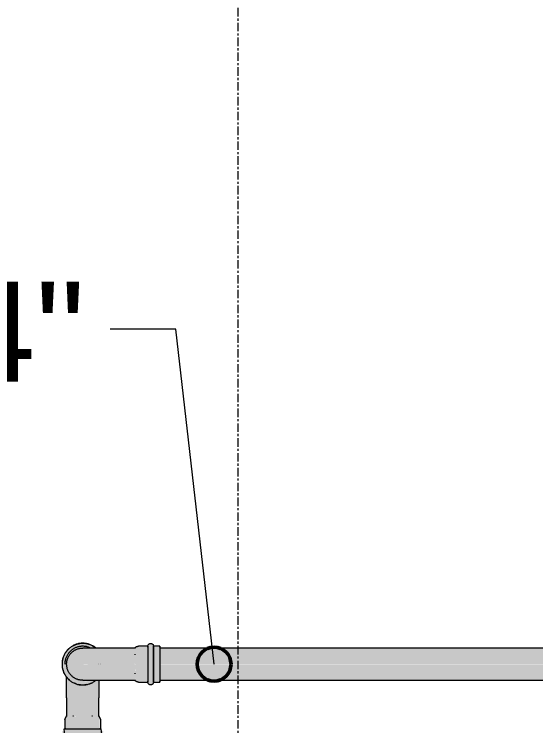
# Model space of a CAD drawing. Header units: inches. Extents: x -3679 to 241, y -496 to 1784.
# Drawn here: x -3025.2 to -2994.42, y 1119.53 to 1161.5 of the extents above; entities that cross this region are included whole.
import ezdxf

# ---------------------------------------------------------------- set-up
doc = ezdxf.new("R2010")
doc.units = ezdxf.units.IN
doc.header["$MEASUREMENT"] = 0
doc.linetypes.add('Grid Line', pattern=[0.875, 0.5, -0.125, 0.125, -0.125])
for name, color, linetype, lineweight in [('G-ANNO-DIMS', 251, 'Continuous', 9), ('P-PIPE', 1, 'Continuous', 9), ('S-GRID', 8, 'Continuous', 9)]:
    doc.layers.add(name, color=color, linetype=linetype, lineweight=lineweight)
doc.styles.add('Arial_1', font='arial.ttf', dxfattribs={"height": 5.901198})

# ---------------------------------------------------------------- blocks, each defined once
blk = doc.blocks.new('Victaulic-VicPress316-Elbow 90-45deg Style P568_P571 - Standard-V26-LOWER PARKING')
at = {"layer": 'P-PIPE'}
h = blk.add_hatch(color=256, dxfattribs=at)
h.paths.add_polyline_path([(-3022.288, 1122.75), (-3022.298, 1123.162), (-3022.378, 1123.162), (-3022.319, 1122.827), (-3022.298, 1122.775)], flags=0)
h.paths.add_polyline_path([(-3022.26, 1123.67), (-3022.045, 1124.003), (-3022.204, 1123.809)], flags=0)
h.paths.add_polyline_path([(-3021.732, 1124.232), (-3021.434, 1124.34), (-3021.157, 1124.399), (-3021.396, 1124.375), (-3021.651, 1124.288), (-3021.732, 1124.232)], flags=0)
for points in [[(-3020.581, 1124.232), (-3020.724, 1124.316), (-3020.917, 1124.375), (-3021.157, 1124.385), (-3020.789, 1124.316), (-3020.582, 1124.232)], [(-3021.157, 1121.173), (-3020.207, 1121.177), (-3020.211, 1122.216), (-3020.399, 1122.216), (-3020.565, 1122.098), (-3020.869, 1121.985), (-3021.157, 1121.938), (-3021.157, 1121.173)], [(-3021.408, 1120.083), (-3021.361, 1120.089), (-3021.157, 1120.117), (-3021.157, 1121.173), (-3022.107, 1121.176), (-3022.106, 1120.097), (-3022.049, 1120.12), (-3021.972, 1120.09), (-3021.886, 1120.095), (-3021.811, 1120.099), (-3021.693, 1120.118), (-3021.557, 1120.1), (-3021.408, 1120.083)], [(-3020.334, 1120.089), (-3020.314, 1120.096), (-3020.251, 1120.119), (-3020.207, 1120.097), (-3020.221, 1121.176), (-3021.157, 1121.173), (-3021.157, 1120.117), (-3020.836, 1120.09), (-3020.534, 1120.108), (-3020.426, 1120.097), (-3020.341, 1120.09)], [(-3021.157, 1119.899), (-3021.16, 1120.116), (-3021.436, 1120.086), (-3021.767, 1120.109), (-3021.888, 1120.095), (-3022.004, 1120.094), (-3022.063, 1120.118), (-3022.164, 1120.058), (-3022.187, 1120.022), (-3022.164, 1119.902), (-3021.336, 1119.899)], [(-3021.157, 1119.899), (-3020.15, 1119.902), (-3020.15, 1119.903), (-3020.127, 1120.021), (-3020.176, 1120.081), (-3020.267, 1120.119), (-3020.341, 1120.09), (-3020.619, 1120.118), (-3020.694, 1120.1), (-3020.946, 1120.1), (-3021.157, 1120.117), (-3021.157, 1120.021)], [(-3021.157, 1119.342), (-3021.157, 1119.899), (-3022.164, 1119.901), (-3022.164, 1119.345), (-3021.434, 1119.343)], [(-3021.157, 1119.342), (-3020.15, 1119.345), (-3020.15, 1119.902), (-3021.157, 1119.899), (-3021.157, 1119.343)], [(-3021.157, 1119.013), (-3021.157, 1119.342), (-3022.167, 1119.344), (-3022.38, 1119.182), (-3022.314, 1119.067), (-3022.164, 1119.016), (-3021.362, 1119.014)], [(-3021.157, 1119.013), (-3020.15, 1119.016), (-3019.991, 1119.069), (-3019.933, 1119.182), (-3020.046, 1119.275), (-3020.15, 1119.345), (-3021.157, 1119.342), (-3021.157, 1119.095)], [(-3021.157, 1118.638), (-3021.157, 1119.013), (-3022.164, 1119.014), (-3022.164, 1118.641), (-3021.225, 1118.638)], [(-3021.157, 1118.638), (-3020.15, 1118.641), (-3020.15, 1119.016), (-3021.157, 1119.013), (-3021.157, 1118.692)]]:
    blk.add_hatch(color=256, dxfattribs=at).paths.add_polyline_path(points, flags=0)
h = blk.add_hatch(color=256, dxfattribs=at)
h.paths.add_polyline_path([(-3021.322, 1121.173), (-3021.322, 1121.173), (-3021.322, 1121.387)], flags=0)
h.paths.add_polyline_path([(-3021.157, 1121.173), (-3021.157, 1121.173), (-3021.32, 1121.173)], flags=0)
h.paths.add_polyline_path([(-3021.157, 1121.173), (-3021.157, 1121.938), (-3021.521, 1122.006), (-3021.828, 1122.146), (-3022.018, 1122.318), (-3022.107, 1122.423), (-3022.092, 1121.176), (-3021.157, 1121.173)], flags=0)
for p, q in [((-3022.216, 1123.178), (-3022.216, 1123.176)), ((-3022.216, 1123.175), (-3022.216, 1123.173)), ((-3022.107, 1123.184), (-3022.107, 1123.179)), ((-3020.207, 1123.179), (-3020.207, 1123.184)), ((-3020.098, 1123.176), (-3020.098, 1123.178)), ((-3020.098, 1123.173), (-3020.098, 1123.175)), ((-3021.908, 1122.21), (-3021.894, 1122.199)), ((-3020.421, 1122.198), (-3020.398, 1122.216)), ((-3022.107, 1121.177), (-3022.107, 1120.073)), ((-3020.207, 1120.076), (-3020.207, 1121.177)), ((-3022.216, 1119.903), (-3022.107, 1120.121)), ((-3020.098, 1119.903), (-3020.207, 1120.121)), ((-3022.216, 1119.903), (-3022.216, 1119.347)), ((-3020.098, 1119.347), (-3020.098, 1119.903)), ((-3022.216, 1119.018), (-3022.216, 1118.642)), ((-3020.098, 1118.642), (-3020.098, 1119.018))]:
    blk.add_line(p, q, dxfattribs=at)
at = {"layer": 'P-PIPE', "flags": 128}
for points in [[(-3021.157, 1124.399), (-3021.206, 1124.398), (-3021.254, 1124.395), (-3021.303, 1124.39), (-3021.352, 1124.383), (-3021.4, 1124.375), (-3021.448, 1124.364), (-3021.495, 1124.351), (-3021.542, 1124.337), (-3021.588, 1124.321), (-3021.633, 1124.302), (-3021.678, 1124.282), (-3021.722, 1124.261), (-3021.765, 1124.237), (-3021.807, 1124.212), (-3021.848, 1124.185), (-3021.887, 1124.157), (-3021.926, 1124.127), (-3021.963, 1124.095), (-3022, 1124.062), (-3022.034, 1124.028), (-3022.068, 1123.992), (-3022.1, 1123.955), (-3022.13, 1123.917), (-3022.159, 1123.877), (-3022.186, 1123.837), (-3022.212, 1123.795), (-3022.236, 1123.752), (-3022.258, 1123.709), (-3022.278, 1123.664), (-3022.297, 1123.619), (-3022.314, 1123.573), (-3022.329, 1123.526), (-3022.342, 1123.479), (-3022.353, 1123.431), (-3022.362, 1123.383), (-3022.37, 1123.335), (-3022.375, 1123.286), (-3022.379, 1123.238), (-3022.38, 1123.189), (-3022.38, 1123.14), (-3022.377, 1123.091), (-3022.373, 1123.042), (-3022.367, 1122.994), (-3022.358, 1122.945), (-3022.348, 1122.897), (-3022.336, 1122.85), (-3022.322, 1122.803), (-3022.306, 1122.757), (-3022.289, 1122.711)], [(-3020.375, 1124.116), (-3020.405, 1124.141), (-3020.444, 1124.17), (-3020.485, 1124.198), (-3020.526, 1124.224), (-3020.568, 1124.248), (-3020.612, 1124.271), (-3020.656, 1124.292), (-3020.701, 1124.311), (-3020.747, 1124.328), (-3020.793, 1124.344), (-3020.84, 1124.357), (-3020.888, 1124.369), (-3020.936, 1124.379), (-3020.984, 1124.387), (-3021.033, 1124.393), (-3021.081, 1124.397), (-3021.13, 1124.399), (-3021.157, 1124.399)], [(-3022.107, 1123.182), (-3022.107, 1123.184), (-3022.107, 1123.184)], [(-3022.269, 1122.666), (-3022.248, 1122.622), (-3022.225, 1122.579), (-3022.2, 1122.537), (-3022.174, 1122.496), (-3022.146, 1122.455), (-3022.116, 1122.416), (-3022.085, 1122.379), (-3022.053, 1122.342), (-3022.019, 1122.307), (-3021.983, 1122.273), (-3021.946, 1122.241)], [(-3022.107, 1121.177), (-3022.107, 1121.258), (-3022.107, 1121.338), (-3022.107, 1121.418), (-3022.107, 1121.498), (-3022.107, 1121.577), (-3022.107, 1121.656), (-3022.107, 1121.734), (-3022.107, 1121.81), (-3022.107, 1121.886), (-3022.107, 1121.961), (-3022.107, 1122.035), (-3022.107, 1122.107), (-3022.107, 1122.177), (-3022.107, 1122.246), (-3022.107, 1122.313), (-3022.107, 1122.379), (-3022.107, 1122.423)], [(-3020.207, 1122.216), (-3020.207, 1122.189), (-3020.207, 1122.118), (-3020.207, 1122.047), (-3020.207, 1121.973), (-3020.207, 1121.899), (-3020.207, 1121.823), (-3020.207, 1121.746), (-3020.207, 1121.669), (-3020.207, 1121.59), (-3020.207, 1121.511), (-3020.207, 1121.431), (-3020.207, 1121.351), (-3020.207, 1121.271), (-3020.207, 1121.19), (-3020.207, 1121.177)], [(-3021.685, 1122.072), (-3021.657, 1122.059), (-3021.612, 1122.04), (-3021.567, 1122.023), (-3021.546, 1122.016)], [(-3021.417, 1121.98), (-3021.378, 1121.972), (-3021.329, 1121.964), (-3021.285, 1121.959)], [(-3021.026, 1121.959), (-3021.01, 1121.961), (-3020.962, 1121.968), (-3020.914, 1121.976), (-3020.898, 1121.98)], [(-3020.771, 1122.014), (-3020.726, 1122.03), (-3020.68, 1122.049), (-3020.636, 1122.069)], [(-3022.16, 1119.348), (-3022.174, 1119.348), (-3022.185, 1119.348), (-3022.195, 1119.348), (-3022.204, 1119.347), (-3022.212, 1119.347), (-3022.219, 1119.347), (-3022.228, 1119.346), (-3022.275, 1119.336), (-3022.239, 1119.019), (-3022.223, 1119.018), (-3022.216, 1119.017), (-3022.209, 1119.017), (-3022.2, 1119.017), (-3022.191, 1119.017), (-3022.18, 1119.017), (-3022.168, 1119.016), (-3022.154, 1119.016), (-3022.138, 1119.016), (-3022.121, 1119.016), (-3022.103, 1119.016), (-3022.083, 1119.016), (-3022.061, 1119.015), (-3022.038, 1119.015), (-3022.014, 1119.015), (-3021.988, 1119.015), (-3021.961, 1119.015), (-3021.933, 1119.015), (-3021.903, 1119.015), (-3021.873, 1119.014), (-3021.841, 1119.014), (-3021.808, 1119.014), (-3021.774, 1119.014), (-3021.739, 1119.014), (-3021.703, 1119.014), (-3021.666, 1119.014), (-3021.629, 1119.014), (-3021.59, 1119.014), (-3021.551, 1119.014), (-3021.512, 1119.014), (-3021.472, 1119.014), (-3021.431, 1119.013), (-3021.39, 1119.013), (-3021.348, 1119.013), (-3021.306, 1119.013), (-3021.264, 1119.013), (-3021.222, 1119.013), (-3021.18, 1119.013), (-3021.157, 1119.013)], [(-3021.157, 1119.013), (-3021.114, 1119.013), (-3021.072, 1119.013), (-3021.03, 1119.013), (-3020.988, 1119.013), (-3020.946, 1119.013), (-3020.905, 1119.013), (-3020.864, 1119.013), (-3020.823, 1119.014), (-3020.783, 1119.014), (-3020.744, 1119.014), (-3020.705, 1119.014), (-3020.667, 1119.014), (-3020.63, 1119.014), (-3020.594, 1119.014), (-3020.558, 1119.014), (-3020.524, 1119.014), (-3020.49, 1119.014), (-3020.458, 1119.014), (-3020.427, 1119.015), (-3020.396, 1119.015), (-3020.367, 1119.015), (-3020.34, 1119.015), (-3020.313, 1119.015), (-3020.288, 1119.015), (-3020.265, 1119.015), (-3020.242, 1119.015), (-3020.221, 1119.016), (-3020.202, 1119.016), (-3020.184, 1119.016), (-3020.168, 1119.016), (-3020.153, 1119.016), (-3020.14, 1119.016), (-3020.128, 1119.017), (-3020.118, 1119.017), (-3020.109, 1119.017), (-3020.102, 1119.017), (-3020.095, 1119.017), (-3020.086, 1119.018), (-3020.039, 1119.029), (-3020.075, 1119.345), (-3020.09, 1119.347), (-3020.098, 1119.347), (-3020.105, 1119.347), (-3020.113, 1119.348), (-3020.122, 1119.348), (-3020.133, 1119.348), (-3020.146, 1119.348)]]:
    blk.add_lwpolyline(points, dxfattribs=at)
at = {"layer": 'P-PIPE'}
for centre, major_axis, start_param, end_param in [((-3021.157, 1120.121), (-0.95, 0), 0.915628, 0.965322), ((-3021.157, 1120.121), (-0.95, 0), 2.17627, 2.225964), ((-3021.157, 1119.347), (-1.059, 0), 5.969026, 7.853982), ((-3021.157, 1119.347), (-1.059, 0), 1.570796, 3.455752), ((-3021.157, 1119.018), (-1.059, 0), 5.991706, 7.853982), ((-3021.157, 1119.018), (-1.059, 0), 1.570796, 3.409293), ((-3021.157, 1118.642), (-1.059, 0), 5.969026, 7.853982), ((-3021.157, 1118.642), (-1.059, 0), 1.570796, 3.455752)]:
    blk.add_ellipse(centre, major_axis=major_axis, ratio=0.004167, start_param=start_param, end_param=end_param, dxfattribs=at)
blk = doc.blocks.new('Victaulic-VicPress316-Elbow 90-45deg Style P568_P571 - Standard-1232493-LOWER PARKING')
at = {"layer": 'P-PIPE'}
h = blk.add_hatch(color=256, dxfattribs=at)
h.paths.add_polyline_path([(-3022.38, 1123.162), (-3022.298, 1123.162), (-3022.357, 1123.401)], flags=0)
h.paths.add_polyline_path([(-3022.298, 1123.162), (-3022.216, 1123.163), (-3022.162, 1123.448), (-3022.112, 1123.585), (-3021.987, 1123.808), (-3021.688, 1124.048), (-3021.587, 1124.114), (-3021.484, 1124.17), (-3021.364, 1124.185), (-3021.008, 1124.182), (-3020.829, 1124.17), (-3020.829, 1124.332), (-3021.157, 1124.385), (-3021.485, 1124.332), (-3021.79, 1124.209), (-3021.985, 1124.05), (-3022.286, 1123.631), (-3022.357, 1123.401), (-3022.298, 1123.162)], flags=0)
h.paths.add_polyline_path([(-3020.729, 1124.116), (-3020.425, 1124.128), (-3020.565, 1124.225), (-3020.829, 1124.332), (-3020.819, 1124.164), (-3020.729, 1124.116)], flags=0)
for points in [[(-3016.982, 1123.168), (-3016.995, 1124.214), (-3017.034, 1124.332), (-3017.147, 1124.39), (-3017.2, 1124.333), (-3017.311, 1124.174), (-3017.311, 1123.168), (-3017.064, 1123.168)], [(-3022.216, 1123.163), (-3022.107, 1123.165), (-3022.076, 1123.391), (-3022.017, 1123.559), (-3021.965, 1123.66), (-3021.842, 1123.817), (-3021.765, 1123.894), (-3021.562, 1124.019), (-3021.407, 1124.077), (-3021.322, 1124.1), (-3020.994, 1124.115), (-3020.729, 1124.116), (-3020.829, 1124.17), (-3020.921, 1124.17), (-3021.088, 1124.192), (-3021.484, 1124.17), (-3021.637, 1124.087), (-3022.017, 1123.777), (-3022.141, 1123.526), (-3022.191, 1123.342)], [(-3022.107, 1123.164), (-3019.709, 1123.168), (-3019.141, 1123.168), (-3019.141, 1124.117), (-3021.157, 1124.114), (-3021.399, 1124.079), (-3021.509, 1124.044), (-3021.633, 1123.986), (-3021.767, 1123.892), (-3021.914, 1123.732), (-3021.989, 1123.619), (-3022.049, 1123.489), (-3022.092, 1123.329), (-3022.107, 1123.165)], [(-3018.086, 1123.168), (-3018.084, 1123.183), (-3018.065, 1123.568), (-3018.065, 1123.844), (-3018.057, 1124), (-3018.086, 1124.071), (-3018.062, 1124.117), (-3019.141, 1124.102), (-3019.141, 1123.168)], [(-3018.086, 1123.168), (-3017.868, 1123.168), (-3017.87, 1124.174), (-3017.986, 1124.197), (-3018.046, 1124.148), (-3018.086, 1124.059), (-3018.057, 1123.984), (-3018.086, 1123.706), (-3018.068, 1123.631), (-3018.068, 1123.379), (-3018.085, 1123.171)], [(-3017.311, 1123.168), (-3017.311, 1124.174), (-3017.868, 1124.174), (-3017.868, 1123.168), (-3017.745, 1123.168)], [(-3016.66, 1123.168), (-3016.607, 1123.168), (-3016.607, 1124.174), (-3016.982, 1124.174), (-3016.982, 1123.168), (-3016.982, 1123.168)], [(-3021.157, 1121.938), (-3020.829, 1121.991), (-3020.524, 1122.115), (-3020.42, 1122.216), (-3020.726, 1122.211), (-3020.835, 1122.155), (-3020.949, 1122.14), (-3021.305, 1122.144), (-3021.533, 1122.182), (-3021.688, 1122.277), (-3022.016, 1122.545), (-3022.124, 1122.768), (-3022.191, 1123.013), (-3022.216, 1123.162), (-3022.298, 1123.162), (-3022.298, 1123.162), (-3022.28, 1122.683), (-3021.985, 1122.273), (-3021.749, 1122.098), (-3021.485, 1121.991)], [(-3021.225, 1122.133), (-3020.829, 1122.155), (-3020.738, 1122.216), (-3021.322, 1122.229), (-3021.532, 1122.295), (-3021.688, 1122.381), (-3021.822, 1122.491), (-3021.93, 1122.618), (-3022.012, 1122.76), (-3022.071, 1122.918), (-3022.092, 1122.999), (-3022.107, 1123.163), (-3022.216, 1123.163), (-3022.177, 1122.928), (-3022.075, 1122.651), (-3022.009, 1122.536), (-3021.637, 1122.238), (-3021.484, 1122.155), (-3021.39, 1122.155)], [(-3021.157, 1122.214), (-3019.141, 1122.231), (-3019.141, 1123.168), (-3022.107, 1123.164), (-3022.092, 1122.999), (-3022.049, 1122.839), (-3021.967, 1122.671), (-3021.884, 1122.553), (-3021.767, 1122.436), (-3021.632, 1122.341), (-3021.407, 1122.251), (-3021.322, 1122.229), (-3021.168, 1122.215)], [(-3018.061, 1122.217), (-3018.086, 1122.275), (-3018.056, 1122.351), (-3018.062, 1122.438), (-3018.066, 1122.513), (-3018.086, 1122.63), (-3018.07, 1122.729), (-3018.057, 1122.964), (-3018.086, 1123.168), (-3019.141, 1123.168), (-3019.141, 1122.217), (-3018.086, 1122.217)], [(-3017.986, 1122.137), (-3017.868, 1122.16), (-3017.868, 1123.168), (-3018.085, 1123.165), (-3018.054, 1122.889), (-3018.077, 1122.557), (-3018.062, 1122.436), (-3018.06, 1122.32), (-3018.084, 1122.261), (-3018.024, 1122.16), (-3017.998, 1122.144)], [(-3017.311, 1122.16), (-3017.311, 1123.168), (-3017.868, 1123.168), (-3017.868, 1122.16)], [(-3016.982, 1122.16), (-3016.607, 1122.16), (-3016.607, 1123.168), (-3016.982, 1123.168), (-3016.982, 1122.279)]]:
    blk.add_hatch(color=256, dxfattribs=at).paths.add_polyline_path(points, flags=0)
h = blk.add_hatch(color=256, dxfattribs=at)
h.paths.add_polyline_path([(-3017.05, 1121.995), (-3017.034, 1122.001), (-3017.049, 1121.997)], flags=0)
h.paths.add_polyline_path([(-3017.147, 1121.943), (-3017.05, 1121.995), (-3016.982, 1122.16), (-3016.982, 1123.168), (-3017.311, 1123.168), (-3017.311, 1122.16), (-3017.196, 1121.995)], flags=0)
for p, q in [((-3018.042, 1124.117), (-3019.141, 1124.117)), ((-3017.311, 1124.226), (-3017.868, 1124.226)), ((-3016.607, 1124.226), (-3016.982, 1124.226)), ((-3022.216, 1123.163), (-3022.216, 1123.162)), ((-3022.216, 1123.161), (-3022.216, 1123.161)), ((-3022.107, 1123.164), (-3022.107, 1123.163)), ((-3020.207, 1123.163), (-3020.207, 1123.164)), ((-3020.098, 1123.162), (-3020.098, 1123.163)), ((-3020.098, 1123.161), (-3020.098, 1123.161)), ((-3019.141, 1122.217), (-3018.039, 1122.217)), ((-3017.868, 1122.108), (-3017.311, 1122.108)), ((-3016.982, 1122.108), (-3016.607, 1122.108))]:
    blk.add_line(p, q, dxfattribs=at)
at = {"layer": 'P-PIPE', "flags": 128}
for points in [[(-3020.392, 1124.116), (-3020.415, 1124.135), (-3020.455, 1124.164), (-3020.496, 1124.191), (-3020.537, 1124.217), (-3020.58, 1124.241), (-3020.624, 1124.263), (-3020.668, 1124.283), (-3020.713, 1124.302), (-3020.759, 1124.319), (-3020.806, 1124.334), (-3020.853, 1124.347), (-3020.901, 1124.358), (-3020.949, 1124.367), (-3020.997, 1124.375), (-3021.046, 1124.38), (-3021.095, 1124.384), (-3021.144, 1124.385), (-3021.192, 1124.385), (-3021.241, 1124.382), (-3021.29, 1124.378), (-3021.339, 1124.372), (-3021.387, 1124.363), (-3021.435, 1124.353), (-3021.482, 1124.341), (-3021.529, 1124.327), (-3021.575, 1124.311), (-3021.621, 1124.294), (-3021.666, 1124.274), (-3021.71, 1124.253), (-3021.753, 1124.23), (-3021.795, 1124.205), (-3021.837, 1124.179), (-3021.877, 1124.151), (-3021.916, 1124.121), (-3021.953, 1124.09), (-3021.99, 1124.057), (-3022.025, 1124.023), (-3022.059, 1123.988), (-3022.091, 1123.951), (-3022.122, 1123.913), (-3022.151, 1123.874), (-3022.179, 1123.834), (-3022.205, 1123.792), (-3022.23, 1123.75), (-3022.252, 1123.707), (-3022.273, 1123.662), (-3022.292, 1123.617), (-3022.31, 1123.571), (-3022.325, 1123.525), (-3022.339, 1123.478), (-3022.35, 1123.431), (-3022.36, 1123.383), (-3022.368, 1123.334), (-3022.374, 1123.286), (-3022.378, 1123.237), (-3022.38, 1123.188), (-3022.38, 1123.162)], [(-3017.311, 1124.226), (-3017.311, 1124.232), (-3017.311, 1124.239), (-3017.31, 1124.245), (-3017.309, 1124.252), (-3017.308, 1124.258), (-3017.307, 1124.265), (-3017.305, 1124.271), (-3017.303, 1124.277), (-3017.301, 1124.284), (-3017.298, 1124.29), (-3017.296, 1124.296), (-3017.293, 1124.302), (-3017.289, 1124.307), (-3017.286, 1124.313), (-3017.282, 1124.319), (-3017.279, 1124.324), (-3017.275, 1124.329), (-3017.27, 1124.334), (-3017.266, 1124.339), (-3017.261, 1124.344), (-3017.257, 1124.348), (-3017.252, 1124.352), (-3017.246, 1124.357), (-3017.241, 1124.36), (-3017.236, 1124.364), (-3017.23, 1124.368), (-3017.224, 1124.371), (-3017.218, 1124.374), (-3017.212, 1124.377), (-3017.206, 1124.379), (-3017.2, 1124.381), (-3017.194, 1124.383), (-3017.188, 1124.385), (-3017.181, 1124.387), (-3017.175, 1124.388), (-3017.168, 1124.389), (-3017.162, 1124.39), (-3017.155, 1124.39), (-3017.148, 1124.39), (-3017.142, 1124.39), (-3017.135, 1124.39), (-3017.129, 1124.389), (-3017.122, 1124.388), (-3017.116, 1124.387), (-3017.109, 1124.386), (-3017.103, 1124.384), (-3017.097, 1124.382), (-3017.09, 1124.38), (-3017.084, 1124.378), (-3017.078, 1124.375), (-3017.072, 1124.372), (-3017.067, 1124.369), (-3017.061, 1124.366), (-3017.055, 1124.362), (-3017.05, 1124.359), (-3017.045, 1124.355), (-3017.04, 1124.351), (-3017.035, 1124.346), (-3017.03, 1124.342), (-3017.025, 1124.337), (-3017.021, 1124.332), (-3017.017, 1124.327), (-3017.013, 1124.321), (-3017.009, 1124.316), (-3017.006, 1124.31), (-3017.002, 1124.305), (-3016.999, 1124.299), (-3016.997, 1124.293), (-3016.994, 1124.287), (-3016.992, 1124.281), (-3016.99, 1124.275), (-3016.988, 1124.268), (-3016.986, 1124.262), (-3016.985, 1124.255), (-3016.984, 1124.249), (-3016.983, 1124.242), (-3016.983, 1124.236), (-3016.982, 1124.229), (-3016.982, 1124.226)], [(-3020.695, 1124.116), (-3020.734, 1124.133), (-3020.773, 1124.15), (-3020.813, 1124.164), (-3020.853, 1124.177), (-3020.894, 1124.188), (-3020.935, 1124.198), (-3020.977, 1124.206), (-3021.019, 1124.212), (-3021.061, 1124.217), (-3021.103, 1124.22), (-3021.145, 1124.221), (-3021.188, 1124.221), (-3021.23, 1124.219), (-3021.272, 1124.215), (-3021.314, 1124.21), (-3021.356, 1124.203), (-3021.397, 1124.194), (-3021.438, 1124.183), (-3021.479, 1124.171), (-3021.519, 1124.158), (-3021.559, 1124.142), (-3021.597, 1124.125), (-3021.636, 1124.107), (-3021.673, 1124.087), (-3021.71, 1124.066), (-3021.745, 1124.043), (-3021.78, 1124.019), (-3021.814, 1123.993), (-3021.846, 1123.966), (-3021.878, 1123.938), (-3021.908, 1123.908), (-3021.938, 1123.878), (-3021.966, 1123.846), (-3021.992, 1123.813), (-3022.018, 1123.779), (-3022.042, 1123.744), (-3022.064, 1123.708), (-3022.085, 1123.672), (-3022.105, 1123.634), (-3022.123, 1123.596), (-3022.14, 1123.557), (-3022.155, 1123.517), (-3022.168, 1123.477), (-3022.18, 1123.436), (-3022.19, 1123.395), (-3022.198, 1123.354), (-3022.205, 1123.312), (-3022.21, 1123.27), (-3022.214, 1123.228), (-3022.215, 1123.185), (-3022.216, 1123.163)], [(-3022.107, 1123.164), (-3022.106, 1123.202), (-3022.104, 1123.24), (-3022.1, 1123.278), (-3022.095, 1123.316), (-3022.088, 1123.353), (-3022.079, 1123.39), (-3022.07, 1123.427), (-3022.058, 1123.463), (-3022.046, 1123.499), (-3022.032, 1123.534), (-3022.016, 1123.569), (-3021.999, 1123.603), (-3021.981, 1123.636), (-3021.962, 1123.669), (-3021.941, 1123.701), (-3021.919, 1123.731), (-3021.895, 1123.762), (-3021.871, 1123.791), (-3021.845, 1123.819), (-3021.819, 1123.846), (-3021.791, 1123.872), (-3021.762, 1123.896), (-3021.732, 1123.92), (-3021.702, 1123.942), (-3021.67, 1123.964), (-3021.638, 1123.983), (-3021.604, 1124.002), (-3021.571, 1124.019), (-3021.536, 1124.035), (-3021.501, 1124.05), (-3021.465, 1124.063), (-3021.429, 1124.074), (-3021.392, 1124.084), (-3021.355, 1124.093), (-3021.318, 1124.1), (-3021.281, 1124.106), (-3021.243, 1124.11), (-3021.205, 1124.113), (-3021.167, 1124.114), (-3021.157, 1124.114)], [(-3019.141, 1124.117), (-3019.222, 1124.117), (-3019.303, 1124.117), (-3019.383, 1124.117), (-3019.463, 1124.117), (-3019.542, 1124.117), (-3019.62, 1124.117), (-3019.698, 1124.117), (-3019.775, 1124.117), (-3019.851, 1124.117), (-3019.926, 1124.117), (-3020, 1124.116), (-3020.072, 1124.116), (-3020.143, 1124.116), (-3020.212, 1124.116), (-3020.279, 1124.116), (-3020.345, 1124.116), (-3020.409, 1124.116), (-3020.47, 1124.116), (-3020.53, 1124.116), (-3020.587, 1124.116), (-3020.642, 1124.116), (-3020.695, 1124.116), (-3020.745, 1124.116), (-3020.792, 1124.116), (-3020.837, 1124.116), (-3020.879, 1124.115), (-3020.919, 1124.115), (-3020.955, 1124.115), (-3020.989, 1124.115), (-3021.02, 1124.115), (-3021.047, 1124.115), (-3021.072, 1124.115), (-3021.094, 1124.115), (-3021.112, 1124.115), (-3021.127, 1124.115), (-3021.14, 1124.114), (-3021.148, 1124.114), (-3021.154, 1124.114), (-3021.157, 1124.114), (-3021.157, 1124.114)], [(-3018.086, 1124.117), (-3018.079, 1124.125), (-3018.072, 1124.134), (-3018.065, 1124.142), (-3018.057, 1124.149), (-3018.049, 1124.157), (-3018.041, 1124.164), (-3018.032, 1124.171), (-3018.023, 1124.177), (-3018.014, 1124.183), (-3018.005, 1124.189), (-3017.995, 1124.194), (-3017.986, 1124.199), (-3017.976, 1124.203), (-3017.966, 1124.208), (-3017.955, 1124.211), (-3017.945, 1124.215), (-3017.934, 1124.217), (-3017.924, 1124.22), (-3017.913, 1124.222), (-3017.902, 1124.223), (-3017.891, 1124.225), (-3017.881, 1124.225), (-3017.87, 1124.226), (-3017.868, 1124.226)], [(-3017.311, 1124.181), (-3017.311, 1124.192), (-3017.311, 1124.202), (-3017.311, 1124.21), (-3017.311, 1124.216), (-3017.311, 1124.221), (-3017.311, 1124.224), (-3017.311, 1124.226), (-3017.311, 1124.226)], [(-3017.311, 1124.226), (-3017.311, 1124.225), (-3017.311, 1124.222), (-3017.311, 1124.218), (-3017.311, 1124.212), (-3017.311, 1124.205), (-3017.311, 1124.195), (-3017.311, 1124.184), (-3017.311, 1124.172), (-3017.311, 1124.158), (-3017.311, 1124.142), (-3017.311, 1124.125), (-3017.311, 1124.106), (-3017.311, 1124.086), (-3017.311, 1124.064), (-3017.311, 1124.041), (-3017.311, 1124.016), (-3017.311, 1123.99), (-3017.311, 1123.963), (-3017.311, 1123.934), (-3017.311, 1123.905), (-3017.311, 1123.874), (-3017.311, 1123.841), (-3017.311, 1123.808), (-3017.311, 1123.774), (-3017.311, 1123.739), (-3017.311, 1123.703), (-3017.311, 1123.666), (-3017.311, 1123.628), (-3017.311, 1123.59), (-3017.311, 1123.55), (-3017.311, 1123.511), (-3017.311, 1123.47), (-3017.311, 1123.43), (-3017.311, 1123.388), (-3017.311, 1123.347), (-3017.311, 1123.305), (-3017.311, 1123.263), (-3017.311, 1123.22), (-3017.311, 1123.178), (-3017.311, 1123.168)], [(-3016.982, 1123.168), (-3016.982, 1123.21), (-3016.982, 1123.253), (-3016.982, 1123.295), (-3016.982, 1123.337), (-3016.982, 1123.378), (-3016.982, 1123.42), (-3016.982, 1123.461), (-3016.982, 1123.501), (-3016.982, 1123.541), (-3016.982, 1123.58), (-3016.982, 1123.619), (-3016.982, 1123.657), (-3016.982, 1123.694), (-3016.982, 1123.73), (-3016.982, 1123.766), (-3016.982, 1123.8), (-3016.982, 1123.834), (-3016.982, 1123.866), (-3016.982, 1123.897), (-3016.982, 1123.927), (-3016.982, 1123.956), (-3016.982, 1123.984), (-3016.982, 1124.01), (-3016.982, 1124.035), (-3016.982, 1124.059), (-3016.982, 1124.081), (-3016.982, 1124.101), (-3016.982, 1124.12), (-3016.982, 1124.138), (-3016.982, 1124.154), (-3016.982, 1124.169), (-3016.982, 1124.182), (-3016.982, 1124.193), (-3016.982, 1124.203), (-3016.982, 1124.211), (-3016.982, 1124.217), (-3016.982, 1124.221), (-3016.982, 1124.224), (-3016.982, 1124.226), (-3016.982, 1124.226)], [(-3016.982, 1124.226), (-3016.982, 1124.225), (-3016.982, 1124.222), (-3016.982, 1124.218), (-3016.982, 1124.212), (-3016.982, 1124.205), (-3016.982, 1124.195), (-3016.982, 1124.184), (-3016.982, 1124.172)], [(-3022.38, 1123.162), (-3022.379, 1123.113), (-3022.376, 1123.064), (-3022.371, 1123.015), (-3022.365, 1122.967), (-3022.356, 1122.919), (-3022.345, 1122.871), (-3022.333, 1122.823), (-3022.318, 1122.777), (-3022.302, 1122.731), (-3022.284, 1122.685), (-3022.264, 1122.64), (-3022.242, 1122.597), (-3022.219, 1122.554), (-3022.193, 1122.512), (-3022.167, 1122.471), (-3022.138, 1122.431), (-3022.108, 1122.392), (-3022.077, 1122.355), (-3022.044, 1122.319), (-3022.009, 1122.284), (-3021.973, 1122.251), (-3021.936, 1122.219), (-3021.898, 1122.188), (-3021.858, 1122.159), (-3021.818, 1122.132), (-3021.776, 1122.106), (-3021.733, 1122.083), (-3021.69, 1122.06), (-3021.645, 1122.04), (-3021.6, 1122.021), (-3021.554, 1122.004), (-3021.508, 1121.989), (-3021.46, 1121.976), (-3021.413, 1121.965), (-3021.365, 1121.956), (-3021.316, 1121.949), (-3021.268, 1121.943), (-3021.219, 1121.94), (-3021.17, 1121.938), (-3021.121, 1121.939), (-3021.072, 1121.941), (-3021.023, 1121.945), (-3020.975, 1121.952), (-3020.927, 1121.96), (-3020.879, 1121.97), (-3020.831, 1121.982), (-3020.784, 1121.996), (-3020.738, 1122.012), (-3020.692, 1122.03), (-3020.648, 1122.049), (-3020.603, 1122.07), (-3020.56, 1122.093), (-3020.518, 1122.118), (-3020.477, 1122.144), (-3020.437, 1122.172), (-3020.398, 1122.202), (-3020.381, 1122.216)], [(-3021.157, 1122.214), (-3021.195, 1122.215), (-3021.233, 1122.217), (-3021.27, 1122.221), (-3021.308, 1122.226), (-3021.345, 1122.233), (-3021.383, 1122.241), (-3021.419, 1122.251), (-3021.456, 1122.262), (-3021.491, 1122.275), (-3021.527, 1122.289), (-3021.561, 1122.305), (-3021.595, 1122.322), (-3021.629, 1122.34), (-3021.661, 1122.359), (-3021.693, 1122.38), (-3021.724, 1122.402), (-3021.754, 1122.425), (-3021.783, 1122.45), (-3021.811, 1122.476), (-3021.838, 1122.502), (-3021.864, 1122.53), (-3021.889, 1122.559), (-3021.913, 1122.589), (-3021.935, 1122.619), (-3021.956, 1122.651), (-3021.976, 1122.683), (-3021.995, 1122.716), (-3022.012, 1122.75), (-3022.028, 1122.785), (-3022.042, 1122.82), (-3022.055, 1122.856), (-3022.067, 1122.892), (-3022.077, 1122.928), (-3022.086, 1122.965), (-3022.093, 1123.003), (-3022.099, 1123.04), (-3022.103, 1123.078), (-3022.105, 1123.116), (-3022.107, 1123.154), (-3022.107, 1123.164)], [(-3017.311, 1123.168), (-3017.311, 1123.126), (-3017.311, 1123.083), (-3017.311, 1123.041), (-3017.311, 1122.999), (-3017.311, 1122.958), (-3017.311, 1122.916), (-3017.311, 1122.875), (-3017.311, 1122.835), (-3017.311, 1122.795), (-3017.311, 1122.756), (-3017.311, 1122.717), (-3017.311, 1122.679), (-3017.311, 1122.642), (-3017.311, 1122.605), (-3017.311, 1122.57), (-3017.311, 1122.535), (-3017.311, 1122.502), (-3017.311, 1122.469), (-3017.311, 1122.438), (-3017.311, 1122.408), (-3017.311, 1122.379), (-3017.311, 1122.351), (-3017.311, 1122.325), (-3017.311, 1122.3), (-3017.311, 1122.276), (-3017.311, 1122.254), (-3017.311, 1122.233), (-3017.311, 1122.214), (-3017.311, 1122.196), (-3017.311, 1122.18), (-3017.311, 1122.166), (-3017.311, 1122.153), (-3017.311, 1122.141), (-3017.311, 1122.131), (-3017.311, 1122.123), (-3017.311, 1122.117), (-3017.311, 1122.112), (-3017.311, 1122.109), (-3017.311, 1122.108), (-3017.311, 1122.108)], [(-3016.982, 1122.108), (-3016.982, 1122.109), (-3016.982, 1122.111), (-3016.982, 1122.115), (-3016.982, 1122.121), (-3016.982, 1122.129), (-3016.982, 1122.138), (-3016.982, 1122.149), (-3016.982, 1122.161), (-3016.982, 1122.176), (-3016.982, 1122.191), (-3016.982, 1122.209), (-3016.982, 1122.227), (-3016.982, 1122.248), (-3016.982, 1122.269), (-3016.982, 1122.293), (-3016.982, 1122.317), (-3016.982, 1122.343), (-3016.982, 1122.371), (-3016.982, 1122.399), (-3016.982, 1122.429), (-3016.982, 1122.46), (-3016.982, 1122.492), (-3016.982, 1122.525), (-3016.982, 1122.559), (-3016.982, 1122.595), (-3016.982, 1122.631), (-3016.982, 1122.668), (-3016.982, 1122.705), (-3016.982, 1122.744), (-3016.982, 1122.783), (-3016.982, 1122.823), (-3016.982, 1122.863), (-3016.982, 1122.904), (-3016.982, 1122.945), (-3016.982, 1122.987), (-3016.982, 1123.029), (-3016.982, 1123.071), (-3016.982, 1123.113), (-3016.982, 1123.155), (-3016.982, 1123.168)], [(-3021.157, 1122.214), (-3021.155, 1122.214), (-3021.15, 1122.214), (-3021.142, 1122.214), (-3021.131, 1122.215), (-3021.117, 1122.215), (-3021.099, 1122.215), (-3021.078, 1122.215), (-3021.054, 1122.215), (-3021.028, 1122.215), (-3020.998, 1122.215), (-3020.965, 1122.215), (-3020.929, 1122.215), (-3020.89, 1122.215), (-3020.849, 1122.216), (-3020.805, 1122.216), (-3020.758, 1122.216), (-3020.708, 1122.216), (-3020.657, 1122.216), (-3020.602, 1122.216), (-3020.546, 1122.216), (-3020.487, 1122.216), (-3020.425, 1122.216), (-3020.362, 1122.216), (-3020.297, 1122.216), (-3020.23, 1122.216), (-3020.162, 1122.216), (-3020.091, 1122.216), (-3020.019, 1122.216), (-3019.946, 1122.216), (-3019.872, 1122.217), (-3019.796, 1122.217), (-3019.719, 1122.217), (-3019.642, 1122.217), (-3019.563, 1122.217), (-3019.484, 1122.217), (-3019.404, 1122.217), (-3019.324, 1122.217), (-3019.244, 1122.217), (-3019.163, 1122.217), (-3019.141, 1122.217)], [(-3017.868, 1122.108), (-3017.879, 1122.108), (-3017.89, 1122.109), (-3017.9, 1122.11), (-3017.911, 1122.111), (-3017.922, 1122.113), (-3017.933, 1122.116), (-3017.943, 1122.118), (-3017.953, 1122.122), (-3017.964, 1122.125), (-3017.974, 1122.129), (-3017.984, 1122.134), (-3017.994, 1122.138), (-3018.003, 1122.144), (-3018.012, 1122.149), (-3018.022, 1122.155), (-3018.03, 1122.162), (-3018.039, 1122.168), (-3018.047, 1122.175), (-3018.055, 1122.183), (-3018.063, 1122.19), (-3018.071, 1122.198), (-3018.078, 1122.207), (-3018.085, 1122.215), (-3018.086, 1122.217)], [(-3017.311, 1122.108), (-3017.311, 1122.109), (-3017.311, 1122.111), (-3017.311, 1122.115), (-3017.311, 1122.121), (-3017.311, 1122.129), (-3017.311, 1122.138), (-3017.311, 1122.149), (-3017.311, 1122.161)], [(-3016.982, 1122.108), (-3016.982, 1122.101), (-3016.983, 1122.095), (-3016.983, 1122.088), (-3016.984, 1122.081), (-3016.986, 1122.075), (-3016.987, 1122.069), (-3016.989, 1122.062), (-3016.991, 1122.056), (-3016.993, 1122.05), (-3016.995, 1122.044), (-3016.998, 1122.038), (-3017.001, 1122.032), (-3017.004, 1122.026), (-3017.007, 1122.02), (-3017.011, 1122.015), (-3017.015, 1122.009), (-3017.019, 1122.004), (-3017.023, 1121.999), (-3017.027, 1121.994), (-3017.032, 1121.99), (-3017.037, 1121.985), (-3017.042, 1121.981), (-3017.047, 1121.977), (-3017.052, 1121.973), (-3017.058, 1121.969), (-3017.063, 1121.966), (-3017.069, 1121.963), (-3017.075, 1121.96), (-3017.081, 1121.957), (-3017.087, 1121.954), (-3017.093, 1121.952), (-3017.1, 1121.95), (-3017.106, 1121.948), (-3017.112, 1121.947), (-3017.119, 1121.946), (-3017.125, 1121.945), (-3017.132, 1121.944), (-3017.138, 1121.943), (-3017.145, 1121.943), (-3017.152, 1121.943), (-3017.158, 1121.944), (-3017.165, 1121.944), (-3017.171, 1121.945), (-3017.178, 1121.946), (-3017.184, 1121.947), (-3017.19, 1121.949), (-3017.197, 1121.951), (-3017.203, 1121.953), (-3017.209, 1121.955), (-3017.215, 1121.958), (-3017.221, 1121.961), (-3017.227, 1121.964), (-3017.233, 1121.967), (-3017.238, 1121.971), (-3017.244, 1121.975), (-3017.249, 1121.979), (-3017.254, 1121.983), (-3017.259, 1121.987), (-3017.263, 1121.992), (-3017.268, 1121.997), (-3017.272, 1122.002), (-3017.277, 1122.007), (-3017.28, 1122.012), (-3017.284, 1122.017), (-3017.288, 1122.023), (-3017.291, 1122.029), (-3017.294, 1122.034), (-3017.297, 1122.04), (-3017.299, 1122.046), (-3017.302, 1122.053), (-3017.304, 1122.059), (-3017.306, 1122.065), (-3017.307, 1122.072), (-3017.309, 1122.078), (-3017.31, 1122.084), (-3017.31, 1122.091), (-3017.311, 1122.098), (-3017.311, 1122.104), (-3017.311, 1122.108)], [(-3016.982, 1122.165), (-3016.982, 1122.152), (-3016.982, 1122.14), (-3016.982, 1122.131), (-3016.982, 1122.123), (-3016.982, 1122.117), (-3016.982, 1122.112), (-3016.982, 1122.109), (-3016.982, 1122.108), (-3016.982, 1122.108)]]:
    blk.add_lwpolyline(points, dxfattribs=at)
at = {"layer": 'P-PIPE'}
for centre, major_axis, start_param, end_param in [((-3017.311, 1123.167), (0, 1.059), 5.972786, 7.852708), ((-3016.982, 1123.167), (0, 1.059), 5.972786, 7.852708), ((-3016.607, 1123.167), (0, 1.059), 5.97282, 7.852708), ((-3018.086, 1123.167), (0, 0.95), 0.914354, 0.964057), ((-3017.311, 1123.167), (0, 1.059), 1.569522, 3.454462), ((-3016.982, 1123.167), (0, 1.059), 1.569522, 3.454462), ((-3016.607, 1123.167), (0, 1.059), 1.569523, 3.454478), ((-3018.086, 1123.167), (0, 0.95), 2.174996, 2.224711)]:
    blk.add_ellipse(centre, major_axis=major_axis, ratio=0.000001, start_param=start_param, end_param=end_param, dxfattribs=at)

msp = doc.modelspace()

# ---------------------------------------------------------------- hatches: boundary and pattern name
at = {"layer": 'P-PIPE'}
for points in [[(-2969.413, 1123.166), (-2969.411, 1124.116), (-3016.607, 1124.117), (-3016.607, 1123.167), (-2973.381, 1123.166)], [(-2969.41, 1122.216), (-2969.418, 1123.166), (-3016.607, 1123.16), (-3016.607, 1122.217), (-2969.41, 1122.216)]]:
    msp.add_hatch(color=256, dxfattribs=at).paths.add_polyline_path(points, flags=0)

# ---------------------------------------------------------------- linework, layer by layer
at = {"layer": 'G-ANNO-DIMS'}
for p, q in [((-3015.664, 1142.926), (-3019.898, 1142.926)), ((-3013.406, 1123.167), (-3015.664, 1142.926))]:
    msp.add_line(p, q, dxfattribs=at)
at = {"layer": 'G-ANNO-DIMS', "lineweight": 50}
msp.add_circle((-3013.406, 1123.167), 1, dxfattribs=at)
at = {"layer": 'P-PIPE'}
for p, q in [((-2969.41, 1124.116), (-3016.607, 1124.117)), ((-3016.607, 1122.217), (-2969.41, 1122.216))]:
    msp.add_line(p, q, dxfattribs=at)
at = {"layer": 'S-GRID', "linetype": 'Grid Line'}
msp.add_line((-3012, 1771.743), (-3012, -484.257), dxfattribs=at)

# ---------------------------------------------------------------- block references
at = {"layer": 'P-PIPE'}
for name in ['Victaulic-VicPress316-Elbow 90-45deg Style P568_P571 - Standard-V26-LOWER PARKING', 'Victaulic-VicPress316-Elbow 90-45deg Style P568_P571 - Standard-1232493-LOWER PARKING']:
    msp.add_blockref(name, (0, 0), dxfattribs=at)

# ---------------------------------------------------------------- next in the draw order: texts
at = {"layer": 'G-ANNO-DIMS', "insert": (-3075.458, 1145.73), "char_height": 5.9012, "width": 1.4210854715202e-13, "attachment_point": 1, "line_spacing_factor": 0.938532, "style": 'Arial_1', "bg_fill": 3, "box_fill_scale": 1.25, "bg_fill_color": 0, "bg_fill_transparency": 0}
msp.add_mtext('BOP 8\' - 6 3/4"', dxfattribs=at)

doc.saveas('drawing.dxf')
